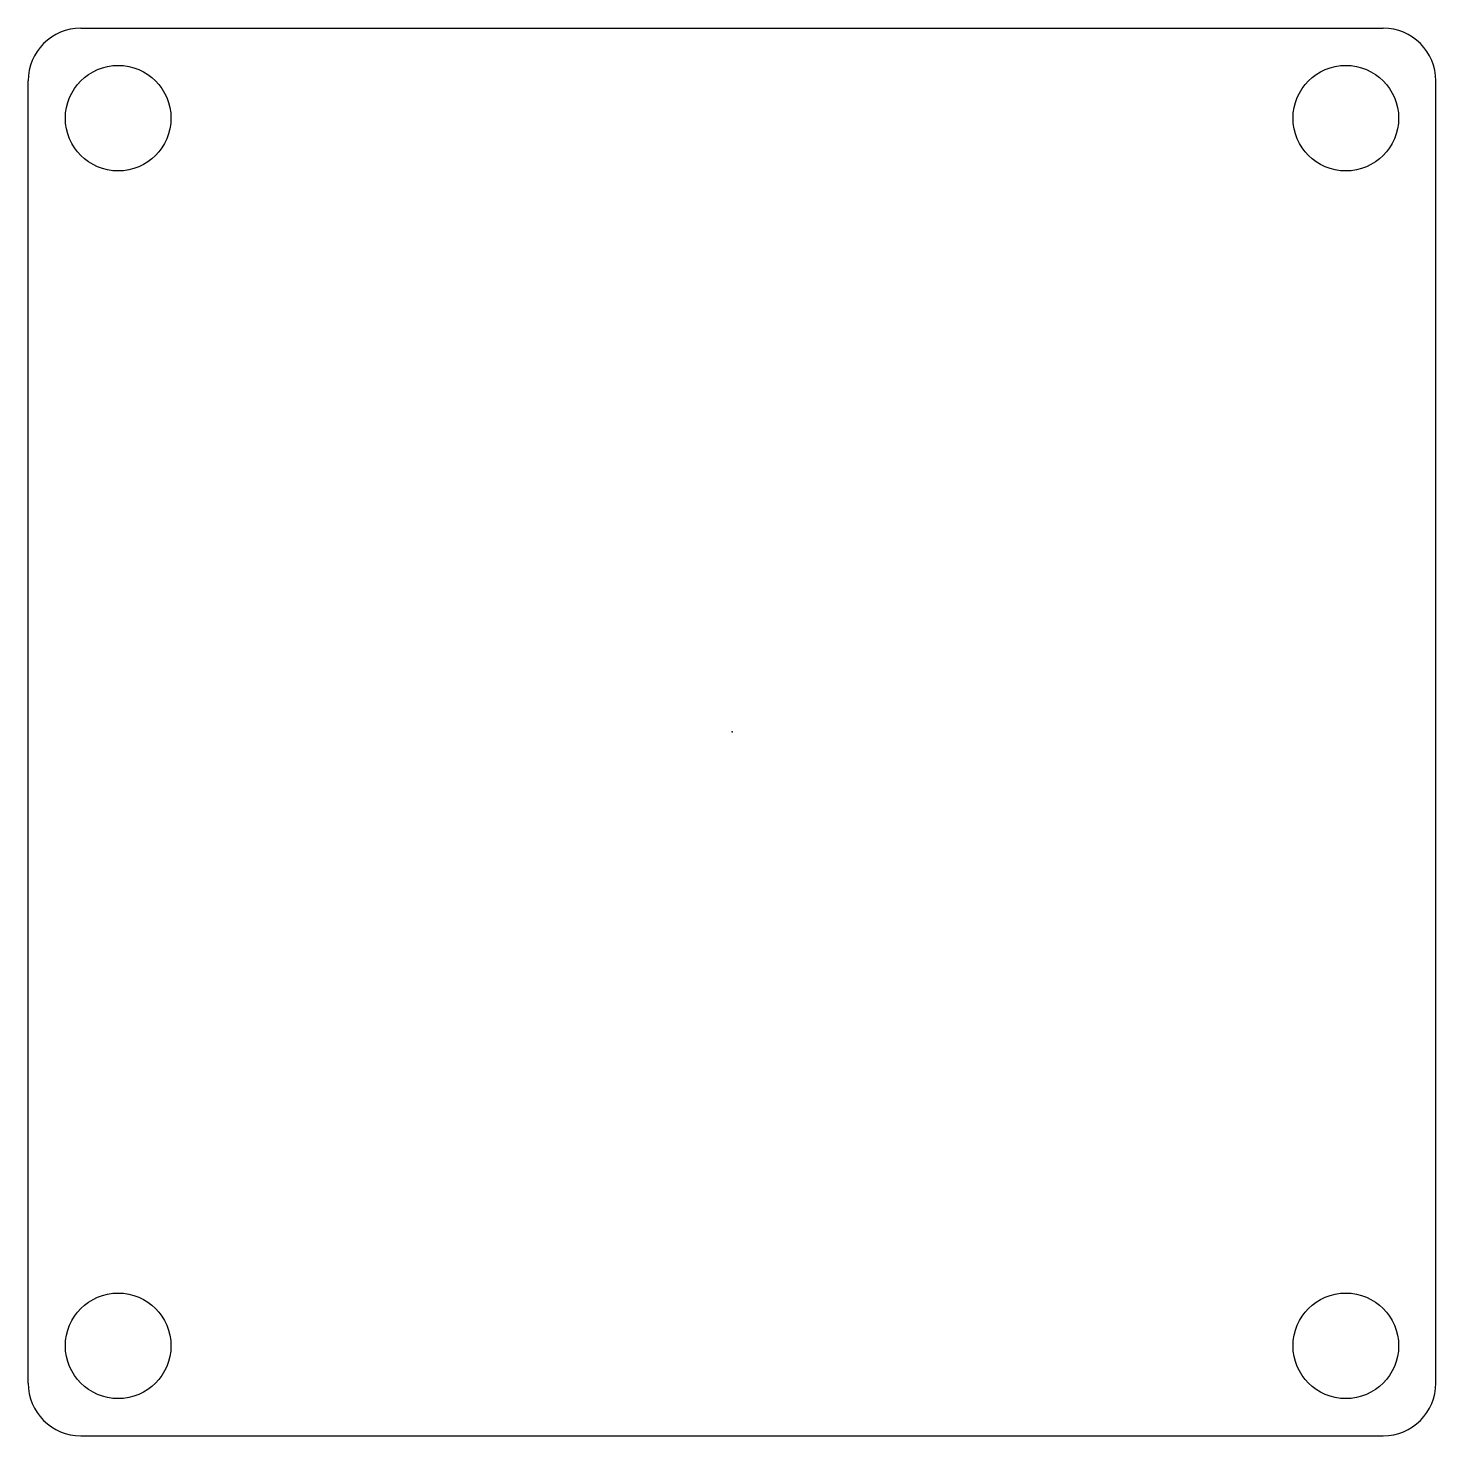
# Model space of a CAD drawing. Header units: millimetres. Extents: x -20 to 20, y -20 to 20.
import ezdxf

# ---------------------------------------------------------------- set-up
doc = ezdxf.new("R2010")
doc.units = ezdxf.units.MM
doc.header["$PDSIZE"] = -1

msp = doc.modelspace()

# ---------------------------------------------------------------- linework, layer by layer
at = {"color": 7, "linetype": 'Continuous'}
for p, q in [((-18.5, 20), (18.5, 20)), ((-20, -18.5), (-20, 18.5)), ((20, -18.5), (20, 18.5)), ((-18.5, -20), (18.5, -20))]:
    msp.add_line(p, q, dxfattribs=at)
for centre in [(-17.442, 17.442), (17.442, 17.442), (-17.442, -17.442), (17.442, -17.442)]:
    msp.add_circle(centre, 1.5, dxfattribs=at)
for centre, start, end in [((-18.5, 18.5), 90, 180), ((18.5, 18.5), 0, 90), ((-18.5, -18.5), 180, 270), ((18.5, -18.5), 270, 0)]:
    msp.add_arc(centre, 1.5, start, end, dxfattribs=at)
msp.add_point((0, 0), dxfattribs=at)
msp.add_point((0, 0), dxfattribs=at)

doc.saveas('drawing.dxf')
